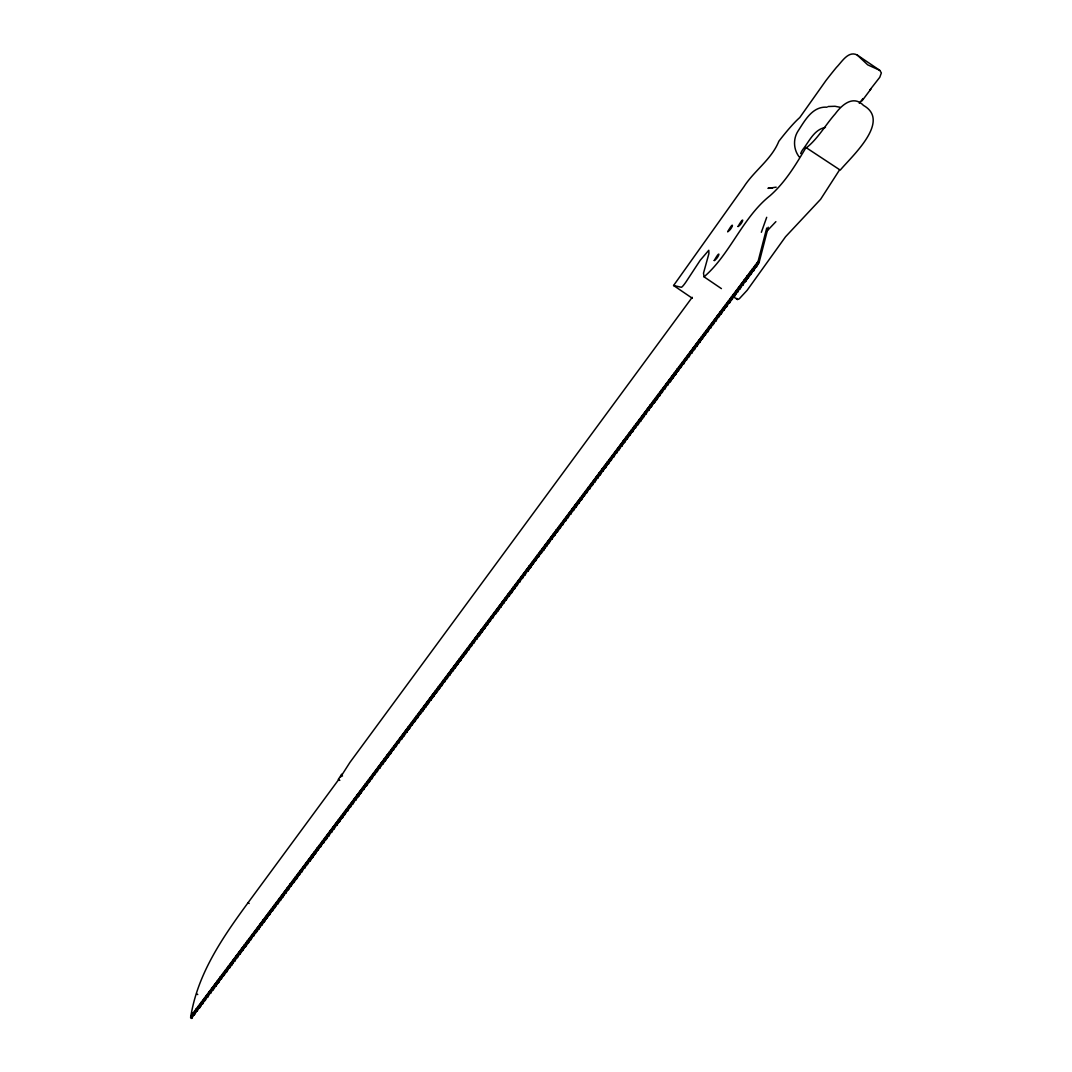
<?xml version="1.0" encoding="UTF-8"?>
<svg xmlns="http://www.w3.org/2000/svg" width="1072" height="1072" viewBox="0 0 1072 1072"><rect width="100%" height="100%" fill="white"/><g stroke="black" fill="none" stroke-linecap="round" stroke-linejoin="round"><path stroke-width="1.5" d="M190.628 1017.65L193.429 1012.705L193.322 1014.072L194.407 1014.822L194.528 1013.455L191.727 1018.4L190.628 1017.65L190.749 1016.283L758.051 261.541L766.721 228.081M191.727 1018.4L191.968 1016.872M196.002 1010.507L196.122 1009.141L197.221 1009.878L197.101 1011.244L196.002 1010.507L198.802 1005.563L198.695 1006.93L199.794 1007.667L202.595 1002.722L202.474 1004.089L201.375 1003.352L201.496 1001.985L198.695 1006.93M199.794 1007.667L202.595 1002.722M204.069 999.774L206.869 994.829L206.762 996.196L207.861 996.947L207.968 995.58L205.167 1000.524L204.069 999.774L204.189 998.407L201.375 1003.352M205.167 1000.524L205.288 999.144L202.474 1004.089M209.442 992.618L212.256 987.674L213.341 988.424L210.541 993.369L209.442 992.618L209.563 991.252L206.762 996.196M210.541 993.369L210.661 992.002L207.861 996.947M218.728 981.269L215.914 986.213L214.815 985.463L217.629 980.518L217.509 981.885L218.608 982.635L218.728 981.269L213.234 989.791L212.135 989.041L212.256 987.674M213.234 989.791L213.341 988.424L208.866 994.387M214.815 985.463L214.936 984.096L212.135 989.041M215.914 986.213L216.035 984.846M220.202 978.307L220.309 976.94L221.408 977.691L221.301 979.058L220.202 978.307L223.003 973.376L222.882 974.743L223.981 975.48L229.475 966.957L228.376 966.22L225.576 971.165L226.674 971.902L229.475 966.957L229.368 968.324L228.269 967.587L228.376 966.22M223.981 975.48L224.102 974.113L219.626 980.076M225.576 971.165L225.696 969.798L222.882 974.743M226.674 971.902L226.795 970.535M230.949 964.009L231.07 962.643L232.168 963.393L232.048 964.76L230.949 964.009L233.75 959.065L233.642 960.432L234.741 961.182L237.542 956.237L236.443 955.487L233.642 960.432M234.741 961.182L234.848 959.815L229.368 968.324M236.322 956.854L239.136 951.909L239.016 953.276L240.115 954.026L240.235 952.66L237.421 957.604L236.322 956.854L236.443 955.487M237.421 957.604L237.542 956.237M241.709 949.698L241.816 948.331L242.915 949.082L242.808 950.449L241.709 949.698L244.51 944.754L245.609 945.504L245.488 946.871L244.389 946.12L244.51 944.754M247.083 942.543L247.203 941.176L248.302 941.926L248.181 943.293L247.083 942.543L249.883 937.611L249.763 938.978L250.861 939.715L253.675 934.771L252.577 934.034L249.763 938.978M250.861 939.715L250.982 938.348L248.181 943.293M252.456 935.4L255.257 930.456L255.149 931.823L256.248 932.56L256.355 931.193L253.555 936.137L252.456 935.4L252.577 934.034M253.555 936.137L253.675 934.771L245.488 946.871M257.829 928.245L257.95 926.878L259.049 927.628L258.928 928.995L257.829 928.245L260.643 923.3L261.742 924.051L261.622 925.417L260.523 924.667L260.643 923.3M263.216 921.089L263.323 919.722L264.422 920.473L264.315 921.84L263.216 921.089L266.017 916.145L265.896 917.511L266.995 918.262L269.796 913.317L268.697 912.567L265.896 917.511M266.995 918.262L267.116 916.895L264.315 921.84M268.59 913.934L271.39 908.989L271.27 910.356L272.368 911.106L272.489 909.739L269.688 914.684L268.59 913.934L268.697 912.567M269.688 914.684L269.796 913.317L261.622 925.417M273.963 906.778L274.084 905.411L275.182 906.162L275.062 907.528L273.963 906.778L276.764 901.847L276.656 903.214L277.755 903.951L285.929 891.864L284.83 891.113L282.03 896.058L283.129 896.795L285.929 891.864L285.809 893.231L284.723 892.48L284.83 891.113M277.755 903.951L277.862 902.584L272.368 911.106M279.336 899.636L279.457 898.269L280.556 899.006L280.435 900.373L279.336 899.636L282.15 894.691L282.03 896.058M283.129 896.795L283.249 895.428L280.435 900.373M287.403 888.902L290.204 883.958L291.303 884.708L288.502 889.653L287.403 888.902L287.524 887.536L284.723 892.48M288.502 889.653L288.623 888.286L285.809 893.231M290.097 885.325L292.897 880.38L292.777 881.747L293.875 882.497L293.996 881.13L291.195 886.075L290.097 885.325L290.204 883.958M291.195 886.075L291.303 884.708M295.47 878.169L295.591 876.802L296.689 877.553L296.569 878.919L295.47 878.169L298.271 873.224L298.163 874.591L299.262 875.342L302.063 870.397L300.964 869.647L298.163 874.591M299.262 875.342L299.369 873.975L296.569 878.919M300.843 871.013L303.657 866.082L303.537 867.449L304.636 868.186L304.743 866.819L301.942 871.764L300.843 871.013L300.964 869.647M301.942 871.764L302.063 870.397M306.217 863.871L306.337 862.504L307.436 863.241L307.316 864.608L306.217 863.871L309.031 858.927L308.91 860.293L310.009 861.03L317.299 850.136M310.009 861.03L311.912 857.292M311.604 856.716L311.711 855.349L312.81 856.099L312.702 857.466L311.604 856.716L314.404 851.771L314.284 853.138L315.382 853.888L318.196 848.944L317.098 848.193L314.284 853.138M315.382 853.888L315.503 852.521L312.702 857.466M316.977 849.56L319.778 844.615L319.67 845.982L320.756 846.733L320.876 845.366L318.076 850.31L316.977 849.56L317.098 848.193M318.076 850.31L318.196 848.944M322.35 842.404L322.471 841.038L323.57 841.788L323.449 843.155L322.35 842.404L325.151 837.46L325.044 838.827L326.143 839.577L328.943 834.632L327.844 833.882L325.044 838.827M326.143 839.577L328.045 835.825M327.724 835.249L330.538 830.318L330.417 831.684L331.516 832.421L331.637 831.055L328.823 835.999L327.724 835.249L327.844 833.882M328.823 835.999L328.943 834.632M333.111 828.107L333.218 826.74L334.317 827.477L334.209 828.844L333.111 828.107L335.911 823.162L335.791 824.529L336.889 825.266L339.69 820.335L338.605 819.584L335.791 824.529M336.889 825.266L337.01 823.899L334.209 828.844M341.687 817.99L339.583 821.701L338.484 820.951L338.605 819.584M339.583 821.701L339.69 820.335M341.164 817.373L343.978 812.429L343.857 813.795L344.956 814.546L345.077 813.179L342.263 818.124L341.164 817.373L341.285 816.006L338.484 820.951M342.263 818.124L344.179 814.372M346.551 810.218L349.351 805.273L350.45 806.023L347.65 810.968L346.551 810.218L346.658 808.851L343.857 813.795M347.65 810.968L347.757 809.601L344.956 814.546M349.231 806.64L352.045 801.695L351.924 803.062L353.023 803.812L353.144 802.446L350.33 807.39L349.231 806.64L349.351 805.273M350.33 807.39L350.45 806.023M354.618 799.498L354.725 798.117L355.824 798.868L355.703 800.235L354.618 799.498L357.418 794.553L357.298 795.92L358.396 796.657L361.197 791.712L361.09 793.079L359.991 792.342L360.098 790.975L357.298 795.92M358.396 796.657L361.197 791.712M362.671 788.764L365.485 783.82L366.584 784.57L363.77 789.501L362.671 788.764L362.792 787.397L359.991 792.342M363.77 789.501L363.89 788.134L361.09 793.079M373.753 775.029L366.463 785.937L365.364 785.186L365.485 783.82M366.463 785.937L366.584 784.57L362.095 790.52M368.058 781.609L370.858 776.664L371.957 777.414L369.157 782.359L368.058 781.609L368.165 780.242L365.364 785.186M369.157 782.359L369.264 780.992M373.94 775.069L371.837 778.781L370.738 778.031L370.858 776.664M371.837 778.781L371.957 777.414M373.431 774.453L376.232 769.508L376.111 770.875L377.21 771.626L377.331 770.259L374.53 775.203L373.431 774.453L373.552 773.086L370.738 778.031M378.805 767.297L381.605 762.366L382.704 763.103L379.903 768.048L378.805 767.297L378.925 765.931L376.111 770.875M379.903 768.048L380.024 766.681L377.21 771.626M389.873 753.562L382.597 764.47L381.498 763.733L381.605 762.366M382.597 764.47L382.704 763.103L378.228 769.066M384.178 760.155L386.992 755.211L388.091 755.948L385.277 760.892L384.178 760.155L384.299 758.788L381.498 763.733M385.277 760.892L385.397 759.525M393.464 748.805L390.65 753.737L389.565 753L392.365 748.055L392.245 749.422L393.344 750.172L393.464 748.805L387.97 757.314L386.871 756.577L386.992 755.211M387.97 757.314L388.091 755.948M389.565 753L389.672 751.633L386.871 756.577M390.65 753.737L390.771 752.37M394.938 745.844L397.739 740.899L397.618 742.266L398.717 743.017L398.838 741.65L396.037 746.594L394.938 745.844L395.045 744.477L392.245 749.422M396.037 746.594L396.144 745.228L393.344 750.172M400.312 738.688L403.112 733.744L404.211 734.494L401.41 739.439L400.312 738.688L400.432 737.322L397.618 742.266M401.41 739.439L404.211 734.494L404.104 735.861L403.005 735.111L403.112 733.744M405.685 731.533L405.806 730.166L406.904 730.916L406.784 732.283L405.685 731.533L408.499 726.602L408.378 727.968L409.477 728.705L412.278 723.761L412.157 725.128L411.058 724.391L411.179 723.024L408.378 727.968M409.477 728.705L409.584 727.339L404.104 735.861M420.345 713.041L417.544 717.972L416.445 717.235L419.246 712.29L419.125 713.657L420.224 714.408L420.345 713.041L414.851 721.55L413.752 720.813L413.872 719.446L411.058 724.391M414.851 721.55L414.971 720.183L412.157 725.128M416.445 717.235L416.552 715.868L417.651 716.605L417.544 717.972M421.819 710.079L421.939 708.713L423.038 709.463L422.917 710.83L421.819 710.079L424.619 705.135L424.512 706.502L425.611 707.252L428.411 702.307L427.313 701.557L424.512 706.502M425.611 707.252L425.718 705.885L422.917 710.83M427.192 702.924L429.993 697.979L429.885 699.346L430.984 700.096L431.091 698.73L428.291 703.674L427.192 702.924L427.313 701.557M428.291 703.674L428.411 702.307M432.565 695.768L432.686 694.401L433.785 695.152L433.664 696.519L432.565 695.768L435.379 690.837L435.259 692.204L436.358 692.941L447.225 677.276L447.104 678.643L446.006 677.893L446.126 676.526L443.326 681.47L444.424 682.221L447.225 677.276M436.358 692.941L436.478 691.574L430.984 700.096M437.952 688.626L438.059 687.259L439.158 687.996L439.051 689.363L437.952 688.626L440.753 683.681L440.632 685.048L441.731 685.785L444.545 680.841L443.446 680.104L440.632 685.048M441.731 685.785L441.852 684.418L439.051 689.363M443.326 681.47L443.446 680.104M444.424 682.221L444.545 680.841M448.699 674.315L448.82 672.948L449.918 673.698L449.798 675.065L448.699 674.315L451.5 669.37L451.392 670.737L452.491 671.487L463.359 655.809L463.238 657.176L462.139 656.439L462.26 655.072L459.459 660.004L460.558 660.754L463.359 655.809M452.491 671.487L452.598 670.121L447.104 678.643M454.072 667.159L454.193 665.792L455.292 666.543L455.171 667.91L454.072 667.159L456.886 662.215L456.766 663.581L457.865 664.332L460.665 659.387L459.566 658.637L456.766 663.581M457.865 664.332L457.985 662.965L455.171 667.91M459.459 660.004L459.566 658.637M460.558 660.754L460.665 659.387M464.833 652.861L464.94 651.495L466.039 652.232L465.931 653.598L464.833 652.861L467.633 647.917L467.513 649.284L468.611 650.021L471.425 645.089L470.327 644.339L467.513 649.284M468.611 650.021L468.732 648.654L465.931 653.598M470.206 645.706L473.007 640.761L472.899 642.128L473.998 642.878L474.105 641.512L471.305 646.456L470.206 645.706L470.327 644.339M471.305 646.456L471.425 645.089M475.579 638.55L475.7 637.183L476.799 637.934L476.678 639.301L475.579 638.55L478.393 633.606L478.273 634.972L479.372 635.723L486.661 624.815M479.372 635.723L479.492 634.356L476.678 639.301M480.966 631.395L481.073 630.028L482.172 630.778L482.052 632.145L480.966 631.395L483.767 626.45L483.646 627.817L484.745 628.567L487.546 623.623L487.438 624.989L486.34 624.239L486.447 622.872L483.646 627.817M484.745 628.567L484.866 627.2L482.052 632.145M489.02 620.675L491.834 615.73L492.932 616.467L490.118 621.412L489.02 620.675L489.14 619.308L486.34 624.239M490.118 621.412L490.239 620.045L487.438 624.989M494.916 614.135L492.812 617.834L491.713 617.097L491.834 615.73M492.812 617.834L492.932 616.467M502.781 603.362L495.505 614.256L494.406 613.519L494.514 612.152L491.713 617.097M497.086 609.941L497.207 608.574L498.306 609.325L498.185 610.692L497.086 609.941L499.9 604.997L499.78 606.363L500.879 607.114L503.679 602.169L503.559 603.536L502.46 602.786L502.58 601.419L499.78 606.363M500.879 607.114L500.986 605.747L498.185 610.692M505.153 599.208L507.954 594.263L509.053 595.014L506.252 599.958L505.153 599.208L505.274 597.841L502.46 602.786M506.252 599.958L506.373 598.591L503.559 603.536M518.915 581.895L508.945 596.38L507.847 595.63L507.954 594.263M508.945 596.38L509.053 595.014L504.577 600.977M510.527 592.052L513.341 587.108L514.439 587.858L511.625 592.803L510.527 592.052L510.647 590.685L507.847 595.63M511.625 592.803L511.746 591.436M513.22 588.474L516.021 583.543L515.913 584.91L516.999 585.647L517.119 584.28L514.319 589.225L513.22 588.474L513.341 587.108M514.319 589.225L514.439 587.858M518.593 581.332L521.394 576.388L521.287 577.754L522.386 578.491L522.493 577.125L519.692 582.069L518.593 581.332L518.714 579.965L515.913 584.91M519.692 582.069L519.813 580.702L516.999 585.647M523.967 574.177L524.087 572.81L525.186 573.56L525.066 574.927L523.967 574.177L526.781 569.232L526.66 570.599L527.759 571.349L530.56 566.405L529.461 565.654L526.66 570.599M527.759 571.349L535.933 559.249L535.826 560.616L534.727 559.865L534.848 558.499L532.034 563.443L533.132 564.194L535.933 559.249M533.132 564.194L533.253 562.827L530.452 567.771L529.354 567.021L529.461 565.654M530.452 567.771L530.56 566.405M532.034 563.443L532.154 562.076L529.354 567.021M537.407 556.288L540.221 551.343L541.32 552.093L538.506 557.038L537.407 556.288L537.528 554.921L534.727 559.865M538.506 557.038L538.626 555.671L535.826 560.616M552.067 537.796L549.266 542.727L548.167 541.99L550.968 537.045L550.861 538.412L551.946 539.162L552.067 537.796L541.199 553.46L540.1 552.71L540.221 551.343M541.199 553.46L541.32 552.093L536.831 558.056M542.794 549.145L545.594 544.201L546.693 544.938L543.893 549.882L542.794 549.145L542.901 547.779L540.1 552.71M543.893 549.882L544 548.516M549.266 542.727L549.387 541.36L546.573 546.305L545.474 545.568L545.594 544.201M546.573 546.305L546.693 544.938M548.167 541.99L548.288 540.623L545.474 545.568M553.541 534.834L556.341 529.89L557.44 530.64L554.639 535.585L553.541 534.834L553.661 533.467L550.861 538.412M554.639 535.585L554.76 534.218L551.946 539.162M562.827 523.484L560.013 528.429L558.914 527.679L561.728 522.734L561.607 524.101L562.706 524.851L562.827 523.484L557.333 532.007L556.234 531.256L556.341 529.89M557.333 532.007L557.44 530.64L552.964 536.603M558.914 527.679L559.035 526.312L556.234 531.256M560.013 528.429L560.133 527.062M564.301 520.523L567.101 515.578L566.981 516.945L568.08 517.696L568.2 516.329L565.4 521.273L564.301 520.523L564.408 519.156L561.607 524.101M565.4 521.273L565.507 519.907L562.706 524.851M569.674 513.381L572.475 508.436L573.574 509.173L570.773 514.118L569.674 513.381L569.795 512.014L566.981 516.945M570.773 514.118L570.88 512.751L568.08 517.696M578.947 502.031L576.146 506.962L575.048 506.225L577.848 501.281L577.741 502.647L578.84 503.398L578.947 502.031L573.453 510.54L572.354 509.803L572.475 508.436M573.453 510.54L573.574 509.173L569.098 515.136M575.048 506.225L575.168 504.858L572.354 509.803M576.146 506.962L576.267 505.595M580.421 499.07L580.542 497.703L581.64 498.453L581.52 499.82L580.421 499.07L583.235 494.125L583.114 495.492L584.213 496.242L587.014 491.298L637.197 424.539M584.213 496.242L584.334 494.875L581.52 499.82M585.808 491.914L588.608 486.969L589.707 487.72L586.893 492.664L585.808 491.914L585.915 490.547L583.114 495.492M586.893 492.664L587.014 491.298M588.488 488.336L591.288 483.392L592.387 484.142L589.587 489.087L588.488 488.336L588.608 486.969M589.587 489.087L589.707 487.72M591.181 484.758L593.982 479.814L593.861 481.194L594.96 481.931L595.081 480.564L592.28 485.509L591.181 484.758L591.288 483.392M592.28 485.509L592.387 484.142M596.555 477.616L596.675 476.249L597.774 476.986L597.653 478.353L596.555 477.616L599.355 472.672L599.248 474.038L600.347 474.775L603.147 469.831L602.049 469.094L599.248 474.038M600.347 474.775L600.454 473.409L597.653 478.353M601.928 470.461L604.742 465.516L605.827 466.266L603.027 471.198L601.928 470.461L602.049 469.094M603.027 471.198L603.147 469.831M604.621 466.883L607.422 461.938L608.521 462.689L605.72 467.633L604.621 466.883L604.742 465.516M605.72 467.633L605.827 466.266M607.301 463.305L610.115 458.36L609.995 459.727L611.094 460.478L611.214 459.111L608.4 464.055L607.301 463.305L607.422 461.938M608.4 464.055L608.521 462.689M612.688 456.149L612.795 454.783L613.894 455.533L613.787 456.9L612.688 456.149L615.489 451.205L615.368 452.572L616.467 453.322L619.281 448.377L618.182 447.627L615.368 452.572M616.467 453.322L616.588 451.955L613.787 456.9M618.062 448.994L620.862 444.063L621.961 444.8L619.16 449.744L618.062 448.994L618.182 447.627M619.16 449.744L619.281 448.377M620.755 445.429L623.556 440.485L624.654 441.222L621.854 446.166L620.755 445.429L620.862 444.063M621.854 446.166L621.961 444.8M623.435 441.852L626.236 436.907L626.128 438.274L627.227 439.011L627.334 437.644L624.534 442.589L623.435 441.852L623.556 440.485M624.534 442.589L624.654 441.222M628.808 434.696L628.929 433.329L630.028 434.066L629.907 435.433L628.808 434.696L631.622 429.751L631.502 431.118L632.601 431.869L635.401 426.924L634.302 426.174L631.502 431.118M632.601 431.869L632.721 430.502L629.907 435.433M637.398 424.579L635.294 428.291L634.195 427.54L634.302 426.174M635.294 428.291L635.401 426.924M645.264 413.805L637.974 424.713L636.875 423.963L636.996 422.596L634.195 427.54M637.974 424.713L638.095 423.346M639.569 420.385L639.689 419.018L640.788 419.768L640.667 421.135L639.569 420.385L642.369 415.44L642.249 416.807L643.347 417.557L646.161 412.613L645.063 411.862L642.249 416.807M643.347 417.557L643.468 416.191L640.667 421.135M644.942 413.229L647.743 408.298L647.635 409.665L648.734 410.402L648.841 409.035L646.041 413.98L644.942 413.229L645.063 411.862M646.041 413.98L646.161 412.613M650.315 406.087L650.436 404.72L651.535 405.457L651.414 406.824L650.315 406.087L653.129 401.142L653.009 402.509L654.108 403.246L661.397 392.352M654.108 403.246L656.01 399.494M655.702 398.931L655.809 397.565L656.908 398.302L656.801 399.668L655.702 398.931L658.503 393.987L658.382 395.354L659.481 396.104L662.282 391.159L661.183 390.409L658.382 395.354M659.481 396.104L659.602 394.737L656.801 399.668M661.076 391.776L663.876 386.831L663.756 388.198L664.854 388.948L664.975 387.582L662.174 392.526L661.076 391.776L661.183 390.409M662.174 392.526L662.282 391.159M666.449 384.62L666.57 383.253L667.668 384.004L667.548 385.371L666.449 384.62L669.25 379.676L669.142 381.042L670.241 381.793L677.517 370.885M670.241 381.793L672.144 378.041M671.822 377.465L671.943 376.098L673.042 376.848L672.921 378.215L671.822 377.465L674.636 372.533L674.516 373.9L675.615 374.637L678.415 369.693L677.316 368.956L674.516 373.9M675.615 374.637L675.735 373.27L672.921 378.215M677.209 370.322L680.01 365.378L679.889 366.745L680.988 367.482L681.109 366.115L678.295 371.059L677.209 370.322L677.316 368.956M678.295 371.059L678.415 369.693M682.583 363.167L682.69 361.8L683.789 362.537L683.681 363.917L682.583 363.167L685.383 358.222L685.263 359.589L686.361 360.339L689.175 355.395L688.077 354.644L685.263 359.589M687.956 356.011L690.757 351.067L690.649 352.433L691.748 353.184L691.855 351.817L689.055 356.762L687.956 356.011L688.077 354.644M689.055 356.762L689.175 355.395M693.329 348.856L693.45 347.489L694.549 348.239L694.428 349.606L693.329 348.856L696.143 343.911L696.023 345.278L697.122 346.028L699.922 341.084L698.823 340.333L696.023 345.278M697.122 346.028L697.229 344.661L694.428 349.606M701.905 338.739L699.802 342.45L698.703 341.7L698.823 340.333M699.802 342.45L699.922 341.084M701.396 338.136L704.197 333.191L704.09 334.558L705.188 335.295L705.296 333.928L702.495 338.873L701.396 338.136L701.517 336.769L698.703 341.7M706.77 330.98L709.584 326.035L709.463 327.402L710.562 328.153L710.682 326.786L707.868 331.717L706.77 330.98L706.89 329.613L704.09 334.558M707.868 331.717L707.989 330.35L705.188 335.295M712.156 323.824L714.957 318.88L716.056 319.63L713.242 324.575L712.156 323.824L712.264 322.458L709.463 327.402M713.242 324.575L713.362 323.208L710.562 328.153M718.039 317.285L715.935 320.997L714.836 320.247L714.957 318.88M715.935 320.997L716.056 319.63L711.567 325.593M717.53 316.669L720.33 311.724L720.21 313.091L721.309 313.841L721.429 312.475L718.629 317.419L717.53 316.669L717.637 315.302L714.836 320.247M722.903 309.513L725.704 304.569L725.597 305.935L726.695 306.686L726.803 305.319L724.002 310.264L722.903 309.513L723.024 308.146L720.21 313.091M724.002 310.264L724.123 308.897L721.309 313.841M728.277 302.371L731.091 297.426L732.176 298.163L729.375 303.108L728.277 302.371L728.397 301.004L725.597 305.935M729.375 303.108L732.176 298.163L732.069 299.53L730.97 298.793L731.091 297.426M733.65 295.215L736.464 290.271L736.343 291.638L737.442 292.388L737.563 291.021L734.749 295.952L733.65 295.215L733.771 293.849L730.97 298.793M734.749 295.952L737.563 291.021M739.037 288.06L741.837 283.115L741.717 284.482L742.816 285.232L742.936 283.866L740.136 288.81L739.037 288.06L739.144 286.693L736.343 291.638M740.136 288.81L740.243 287.443L737.442 292.388M744.41 280.904L747.211 275.96L748.31 276.71L745.509 281.655L744.41 280.904L744.531 279.537L741.717 284.482M745.509 281.655L748.31 276.71L748.189 278.077L747.104 277.326L747.211 275.96M749.784 273.749L749.904 272.382L751.003 273.132L750.882 274.499L749.784 273.749L752.584 268.804L752.477 270.171L753.576 270.921L756.376 265.977L756.256 267.343L755.157 266.606L755.278 265.24L752.477 270.171M753.576 270.921L753.683 269.554L748.189 278.077M190.87 1016.122C197.824 973.269 222.963 936.995 248.047 902.745L338.618 779.679A11.417 1.501 -55.8 0 0 338.551 779.29L339.543 780.027M754.581 268.362L759.15 262.292L768.235 227.224M761.348 232.302L766.694 217.308M692.217 297.306L349.928 762.406L340.641 776.932A8.616 1.126 -55.8 0 1 341.231 775.605L341.821 774.158L338.363 779.317M342.504 776.021L341.244 775.592M193.322 1014.072L196.122 1009.141M194.407 1014.822L197.221 1009.878L192.813 1015.733M197.101 1011.244L199.901 1006.3M217.509 981.885L220.309 976.94M218.608 982.635L221.408 977.691M221.301 979.058L224.102 974.113M228.269 967.587L231.07 962.643M232.048 964.76L234.848 959.815M239.016 953.276L241.816 948.331M240.115 954.026L245.609 945.504L242.808 950.449M244.389 946.12L247.203 941.176M255.149 931.823L257.95 926.878M260.523 924.667L263.323 919.722M256.248 932.56L261.742 924.051L258.928 928.995M271.27 910.356L274.084 905.411M276.656 903.214L279.457 898.269M275.062 907.528L277.862 902.584M292.777 881.747L295.591 876.802M293.875 882.497L301.165 871.59M303.537 867.449L306.337 862.504M308.91 860.293L311.711 855.349M304.636 868.186L307.436 863.241M307.316 864.608L310.13 859.664M319.67 845.982L322.471 841.038M320.756 846.733L323.57 841.788M323.449 843.155L325.553 839.443M330.417 831.684L333.218 826.74M331.516 832.421L334.317 827.477M351.924 803.062L354.725 798.117M353.023 803.812L355.824 798.868M355.703 800.235L357.807 796.523M403.005 735.111L405.806 730.166M398.717 743.017L401.531 738.072M406.784 732.283L409.584 727.339M413.752 720.813L416.552 715.868M419.125 713.657L421.939 708.713M420.224 714.408L432.887 696.344M429.885 699.346L432.686 694.401M435.259 692.204L438.059 687.259M433.664 696.519L436.478 691.574M446.006 677.893L448.82 672.948M451.392 670.737L454.193 665.792M449.798 675.065L452.598 670.121M462.139 656.439L464.94 651.495M463.238 657.176L470.528 646.269M472.899 642.128L475.7 637.183M478.273 634.972L481.073 630.028M473.998 642.878L476.799 637.934M494.406 613.519L497.207 608.574M521.287 577.754L524.087 572.81M522.386 578.491L525.186 573.56L520.711 579.51M525.066 574.927L527.88 569.982M577.741 502.647L580.542 497.703M578.84 503.398L581.64 498.453M593.861 481.194L596.675 476.249M594.96 481.931L597.774 476.986M609.995 459.727L612.795 454.783M611.094 460.478L613.894 455.533M626.128 438.274L628.929 433.329M627.227 439.011L630.028 434.066M636.875 423.963L639.689 419.018M647.635 409.665L650.436 404.72M653.009 402.509L655.809 397.565M648.734 410.402L651.535 405.457M651.414 406.824L653.518 403.126M663.756 388.198L666.57 383.253M669.142 381.042L671.943 376.098M664.854 388.948L667.668 384.004M667.548 385.371L669.652 381.659M679.889 366.745L682.69 361.8M680.988 367.482L683.789 362.537M683.681 363.917L685.785 360.205M690.649 352.433L693.45 347.489M691.748 353.184L694.549 348.239M726.695 306.686L729.496 301.741M732.069 299.53L734.869 294.586M742.816 285.232L745.63 280.288M747.104 277.326L749.904 272.382M755.157 266.606L757.971 261.662L759.07 262.399L756.256 267.343M750.882 274.499L753.683 269.554M805.983 147.534L840.247 170.113C851.369 156.686 891.368 121.176 863.523 105.445C853.218 94.617 841.694 105.029 835.249 113.86C825.52 124.808 818.311 138.167 806.868 147.44L805.983 147.534C795.813 164.713 785.213 182.387 770.058 195.694C742.373 217.67 730.354 254.131 704.063 276.831L703.5 273.172L708.9 253.649L708.78 250.285L700.244 260.241L686.187 281.641A6.888 0.898 -55.8 0 1 681.323 287.269L673.578 285.514L743.847 186.836C754.232 170.595 771.478 159.527 778.848 141.249A66.317 8.683 -55.8 0 1 799.766 117.545L825.896 80.628A105.404 13.802 -55.8 0 1 836.428 67.402C841.801 62.055 848.26 50.357 857.198 55.007L879.67 70.27L881.372 72.883L879.79 77.264L869.794 90.075M839.363 170.193L820.616 199.285L785.535 236.765L747.13 290.311L739.251 298.807L737.442 299.503L733.436 296.783M861.995 100.889L871.121 88.748M203.492 1001.529L207.968 995.58M235.746 958.623L242.017 950.274M254.573 933.578L258.151 928.808M270.693 912.125L274.285 907.354M286.827 890.671L295.792 878.745M302.961 869.204L309.232 860.856M319.081 847.751L325.365 839.403M329.841 833.44L333.419 828.669M335.214 826.284L341.486 817.949M345.975 811.986L349.552 807.216M351.348 804.831L357.619 796.483M374.637 773.837L377.331 770.259M394.362 747.613L398.838 741.65M410.482 726.146L416.753 717.798M472.323 643.897L481.274 631.971M488.443 622.43L494.715 614.082M495.612 612.889L497.408 610.504M563.725 522.292L568.2 516.329M579.845 500.838L586.116 492.49M647.059 411.42L653.33 403.072M663.179 389.967L669.451 381.619M679.313 368.5L685.584 360.165M686.482 358.973L688.278 356.587M690.06 354.202L693.651 349.432M695.447 347.047L701.718 338.698M702.616 337.506L705.296 333.928M706.193 332.735L710.682 326.786M718.736 316.052L721.429 312.475M722.327 311.282L726.803 305.319M738.461 289.829L742.936 283.866M766.654 231.405L775.887 221.663M825.453 127.421C814.037 129.471 809.239 141.477 802.781 149.571A21.118 16.696 -7.3 0 0 800.677 153.604M828.093 106.53L834.981 106.275L840.019 107.28M776.182 187.171L767.941 188.337L772.523 187.948M827.088 107.213C812.295 106.034 804.643 121.002 797.809 131.427C792.932 139.239 793.561 149.879 799.323 157.061M879.67 70.27L867.744 64.869L857.198 55.007M758.051 261.541L759.15 262.292M704.063 276.831L721.416 288.623M673.578 285.514L692.271 298.217M338.618 779.679L339.717 780.416M248.047 902.745L249.146 903.495M196.645 993.811L197.744 994.561M190.749 1016.283L191.848 1017.033M736.732 298.378L737.442 299.503M859.262 103.287A105.404 13.802 -55.8 0 1 862.933 98.597M714.233 260.55C719.379 257.548 721.362 247.632 714.233 260.55M727.767 231.673C732.913 228.671 734.896 218.755 727.767 231.673M738.059 226.514C743.204 223.512 745.201 213.596 738.059 226.514"/></g></svg>
